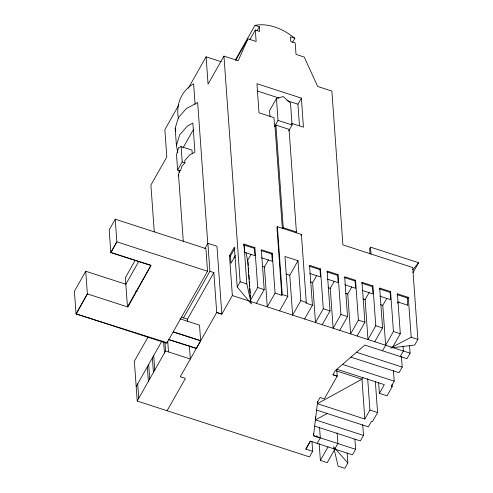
<?xml version="1.0" encoding="UTF-8"?>
<svg xmlns="http://www.w3.org/2000/svg" width="493" height="493" viewBox="0 0 493 493"><rect width="100%" height="100%" fill="white"/><g stroke="black" fill="none" stroke-linecap="round" stroke-linejoin="round"><path stroke-width="0.74" d="M147.98 337.157L134.361 361.196L137.214 401.055L309.499 456.9L312.654 451.335L305.87 449.141L310.294 441.173L352.477 454.842L355.619 449.296L313.511 435.652L317.609 401.9L320.105 397.494L324.326 398.862L337.218 376.11L336.731 369.362M177.788 152.547L176.42 145.521L175.181 128.192L178.367 117.636L186.28 108.608L197.668 102.513L207.775 243.493M176.42 145.521L179.612 134.959L187.519 125.931L192.855 123.077L194.938 152.158L189.602 155.012L184.776 160.527L184.937 162.801L181.862 166.314L180.463 170.935L177.616 170.017L176.519 154.673L178.595 147.61L181.104 146.575L191.987 150.1L192.245 153.73M183.322 241.761L178.509 174.602L179.705 170.646M235.297 60.091L254.98 25.346L259.367 26.77L259.7 31.441L255.319 30.018L256.138 41.467L247.917 38.805L238.193 60.713L223.964 56.103L208.064 84.167L206.105 56.831L221.302 61.761M178.854 104.929L164.853 129.647L166.807 156.977L150.907 185.041L154.266 231.883M188.32 88.229L206.105 56.831M138.693 261.555L125.838 284.239L85.751 271.242L74.412 291.252L76.039 313.899L166.72 343.288L207.547 271.236L205.926 248.589L115.239 219.194L109.187 229.88L110.814 252.527L150.901 265.517L127.465 306.886L125.37 277.701L135.199 260.347M76.039 313.899L87.372 293.896L85.751 271.242M110.814 252.527L116.866 241.841L115.239 219.194M182.971 147.98L193.435 129.511M235.808 60.183L247.917 38.805M250.019 39.372L255.319 30.018M177.616 170.017L182.207 161.914L181.104 146.575M257.099 30.782L259.367 26.77M292.602 42.287L294.876 38.275C283.771 29.389 269.486 22.715 254.98 25.346M288.645 131.015L292.084 124.951L290.513 103.055L283.185 96.529L276.462 98.501L269.585 110.635L269.998 116.447M204.86 248.675L207.898 243.32L216.963 246.26L221.832 314.127L216.692 312.494M282.341 228.444L275.045 126.609L274.589 126.461L278.027 120.391L276.462 98.501M275.045 126.609L275.901 125.093L289.052 129.351L296.41 231.95L295.979 232.708M136.173 386.494L161.895 341.094M299.454 125.61L297.945 104.189L301.383 98.119L256.945 83.718L258.998 112.786L273.96 117.636L274.589 126.461M183.532 317.862L209.907 271.323L207.898 243.32M137.214 401.055L165.586 350.985L164.982 342.549M187.648 321.442L187.482 319.144L213.851 272.604L209.907 271.323M213.851 272.604L216.71 312.463L221.832 314.127L232.351 295.56L229.491 255.701L234.348 247.122L237.207 286.988L251.381 303.99L246.839 283.974L243.98 244.109L254.863 247.634L257.716 287.499L249.92 301.26M235.432 255.411L230.97 263.293L230.447 256.009L235.025 247.93M216.71 312.463L180.284 376.757L185.399 378.421L167.09 410.743M250.524 300.2L247.665 260.335L251.048 254.363M244.072 252.151L254.955 255.676L254.431 248.392L254.863 247.634M237.207 286.988L240.146 281.805L223.964 56.103M304.612 318.983L312.414 305.229L305.851 303.103L306.282 302.345L301.42 234.477L277.386 226.688L276.955 227.446L281.823 295.313L275.082 293.125L272.222 253.26L261.339 249.735L264.199 289.601L256.403 303.355M282.828 228.45L283.259 227.692L275.901 125.093M275.082 293.119L267.286 306.886L264.427 267.021L268.475 259.873M261.432 257.777L272.315 261.302L271.791 254.018L272.222 253.26M300.989 235.235L301.42 234.477M297.994 260.717L300.853 300.582L292.626 315.101L289.767 275.236L297.994 260.717L284.96 256.489L287.813 296.355L279.586 310.873M281.823 295.313L282.255 294.555L277.386 226.688M312.414 305.229L309.555 265.363L320.438 268.888L323.291 308.754L315.495 322.514L312.642 282.649L316.691 275.501M309.647 273.405L320.53 276.93L320.006 269.646L320.438 268.888M322.243 324.696L330.039 310.941L327.179 271.076L338.062 274.601L340.922 314.466L333.126 328.227L330.267 288.362L334.316 281.213M327.272 279.118L338.155 282.643L337.631 275.359L338.062 274.601M412.955 272.66L418.588 262.72L370.526 247.147L369.664 248.663L370.046 254M339.739 330.372L347.534 316.611L344.675 276.746L355.558 280.27L358.411 320.136L350.615 333.897L347.762 294.031L351.811 286.883M344.767 284.788L355.65 288.313L355.126 281.028L355.558 280.27M369.171 292.509L365.122 299.658L367.981 339.523L375.777 325.762L372.918 285.903L362.035 282.372L361.609 283.13L372.486 286.661L373.01 293.945L362.127 290.414M372.486 286.661L372.918 285.903M382.5 350.794L393.439 331.487L390.585 291.628L379.702 288.097L379.271 288.855L390.154 292.386L390.678 299.67L379.795 296.139M332.997 374.742L337.218 376.11L332.978 374.766L335.345 370.588L364.838 345.069L406.947 358.719L410.084 353.173L409.535 345.507M357.098 335.998L364.894 322.237L362.035 282.372M385.643 345.248L382.784 305.383L386.839 298.234M390.154 292.386L390.585 291.628M305.87 449.141L310.368 441.198M294.876 38.275L290.488 36.858L290.821 41.529L295.208 42.946L296.028 54.396L304.249 57.059L317.652 86.466L331.881 91.082L342.906 244.892L412.727 267.526L417.885 339.412L414.705 345.02L390.629 347.99L411.18 337.237L408.321 297.378L397.438 293.846L397.013 294.604L407.89 298.136M317.153 443.392L320.296 437.846L319.526 427.117M374.76 341.723L382.556 327.962L379.702 288.097M363.027 377.311L361.973 379.185L317.393 403.687L317.363 401.388M334.895 449.141L327.241 462.65L320.382 460.425L328.036 446.923M334.741 449.092L337.884 443.546L337.113 432.817M392.502 347.473L400.298 333.712L397.438 293.846M317.393 403.687L364.826 419.044L369.923 410.053L367.673 378.636M392.027 384.448L392.194 386.746L387.036 395.848L379.376 393.365L384.33 384.626L336.879 369.263M400.242 356.544L403.385 350.998L403.052 346.4M347.861 462.995L344.823 468.35L338.124 466.175L333.57 446.781L347.861 462.995L347.146 453.03M362.712 424.689L363.483 435.424L360.365 440.921L314.67 426.112M393.451 370.44L394.221 381.169L391.239 386.438L392.194 386.746M401.431 356.359L402.202 367.094L399.01 372.72L350.893 357.135M375.327 381.12L377.583 412.536L372.425 421.632L371.469 421.324L368.345 426.846L316.617 410.077M412.887 269.689L418.588 262.72M315.391 416.795L315.428 419.863L327.568 413.337M397.315 303.133L399.305 302.092M408.321 297.378L407.261 297.932L407.785 305.216M168.779 339.665L196.424 348.428L200.737 340.651L173.166 331.912L200.645 340.817L199.523 325.133L179.908 318.78M167.028 342.734L76.23 313.961L87.372 293.896L127.866 307.016L151.037 265.277L110.913 252.558L116.866 241.841L207.547 271.236M313.493 435.689L320.296 437.846M257.149 90.965L279.007 98.052M287.018 100.646L297.945 104.189M291.517 123.33L303.429 127.194L301.383 98.119M278.027 120.391L292.084 124.951M182.207 161.914L184.937 162.801M283.259 227.692L296.41 231.95M243.548 244.867L254.431 248.392M260.914 250.493L271.791 254.018M309.123 266.121L320.006 269.646M326.748 271.834L337.631 275.359M344.243 277.504L355.126 281.028M397.531 301.889L407.686 305.185M229.491 255.701L230.447 256.009M233.965 257.149L235.377 257.605M262.251 266.319L264.427 267.021M286.15 274.059L289.767 275.236M310.461 281.941L312.642 282.649M328.091 287.659L330.267 288.362M345.587 293.329L347.762 294.031M362.947 298.955L365.122 299.658M380.608 304.68L382.784 305.383M282.255 294.555L287.813 296.355M300.853 300.582L306.282 302.345M240.146 281.805L246.839 283.974M257.716 287.499L264.199 289.601M323.291 308.754L330.039 310.941M340.922 314.466L347.534 316.611M358.411 320.136L364.894 322.237M375.777 325.762L382.556 327.962M393.439 331.487L400.298 333.712M411.18 337.237L417.885 339.412M232.351 295.56L410.084 353.173M356.501 352.279L402.202 367.094M135.612 291.227L137.048 291.696M342.493 364.407L394.221 381.169M181.381 317.165L187.482 319.144M336.553 370.946L361.973 379.185L364.826 419.044M168.871 339.498L196.35 348.403M369.923 410.053L377.583 412.536M165.586 350.985L190.341 359.009L189.404 345.975M315.428 419.863L363.483 435.424M243.98 244.109L244.719 252.361M244.362 245.804L244.694 247.258M245.847 252.342L247.665 260.335M175.181 128.192L175.761 131.175M178.509 174.602L178.78 176.007M370.526 247.147L371.013 254.006M378.612 382.636L379.376 393.365M354.905 439.331L355.619 449.296M319.174 443.564L320.382 460.425M316.605 435.726L316.716 437.26M313.351 433.378L313.511 435.652M311.94 441.371L312.654 451.335M247.973 261.691L248.244 265.524M248.41 267.822L248.737 272.419M248.903 274.718L249.236 279.321M249.396 281.62L249.729 286.217M249.896 288.522L250.222 293.119M250.389 295.418L250.666 299.251M195.111 104.448L193.632 83.785C181.455 90.638 175.619 104.83 178.448 118.338M179.045 170.147L179.212 172.445M167.725 341.193L168.489 351.928M163.602 341.538L164.428 353.037M153.724 355.521L154.765 370.089M152.38 357.887L153.422 372.455M148.683 364.413L149.724 378.981M147.339 366.786L148.381 381.354M137.701 383.788L138.749 398.356"/></g></svg>
